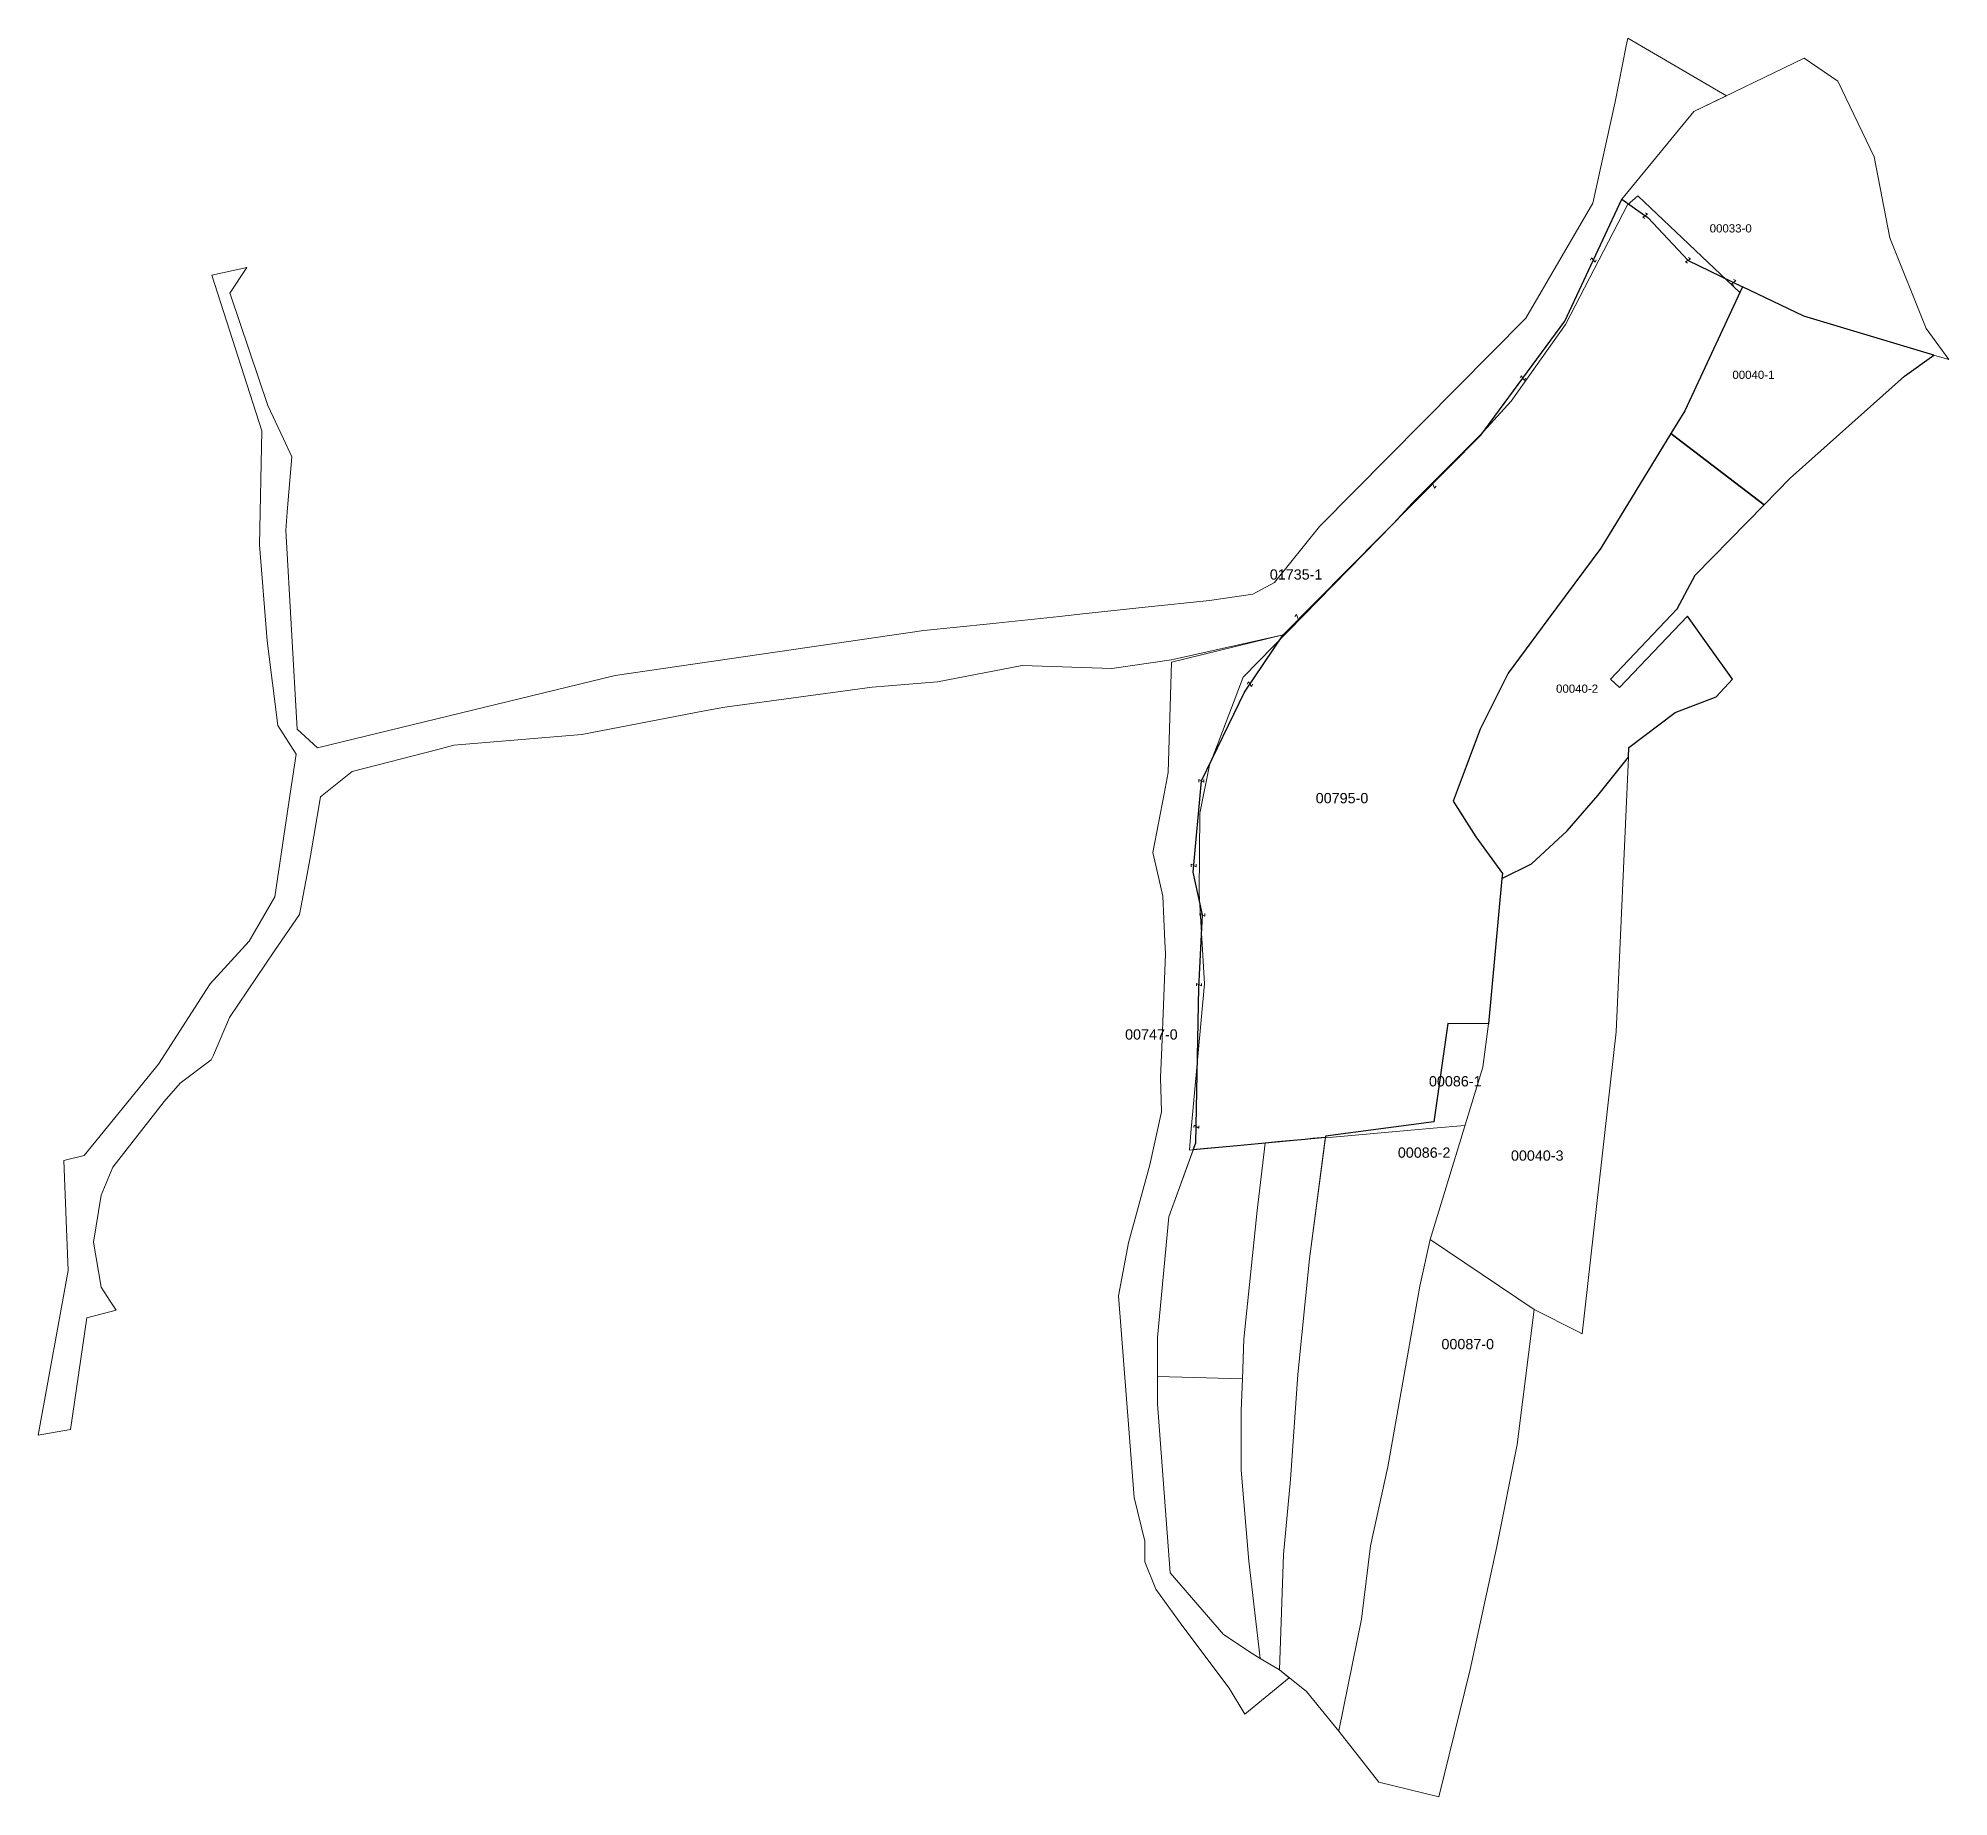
# Model space of a CAD drawing. Header units: metres. Extents: x 7508059 to 7508525, y 4690949 to 4691378.
import ezdxf

# ---------------------------------------------------------------- set-up
doc = ezdxf.new("R2010")
doc.units = ezdxf.units.M
for name, color, linetype, lineweight in [('Nr-Kojshi', 251, 'Continuous', 0), ('parc e bashkuar', 7, 'Continuous', 0), ('parc fqinje', 251, 'Continuous', 0), ('Parc-Kojshi', 251, 'Continuous', 0), ('rregullimi 1', 1, 'Continuous', 0), ('rregullimi pikat', 1, 'Continuous', 0)]:
    doc.layers.add(name, color=color, linetype=linetype, lineweight=lineweight)
doc.layers.add('parc pa prek bashkuar', color=7, linetype='Continuous')
doc.layers.add('symbol 1', color=1, linetype='Continuous', lineweight=0, plot=False)
doc.styles.get("Standard").update_dxf_attribs({"font": 'arial.ttf'})

msp = doc.modelspace()

# ---------------------------------------------------------------- linework, layer by layer
at = {"layer": 'parc fqinje', "lineweight": -3, "flags": 128}
for points in [[(7508521.4, 4691300.77), (7508489.74, 4691310.22), (7508474.8, 4691317.42), (7508460.72, 4691287.2), (7508457.31, 4691281.62), (7508480.03, 4691264.23), (7508486.42, 4691270.74), (7508514.23, 4691295.64)], [(7508458.87, 4691238.92), (7508463.23, 4691247.11), (7508480.03, 4691264.23), (7508457.31, 4691281.62), (7508440.26, 4691253.67), (7508427.35, 4691236.28), (7508417.62, 4691223.23), (7508410.85, 4691209.57), (7508404.22, 4691192.06), (7508409.74, 4691183.34), (7508416.26, 4691174.39), (7508416.15, 4691173.19), (7508423.38, 4691176.79), (7508432.06, 4691184.83), (7508439.53, 4691193.43), (7508446.96, 4691202.74), (7508447.06, 4691205.13), (7508458.39, 4691213.68), (7508468.36, 4691217.5), (7508472.36, 4691221.79), (7508466.84, 4691229.46), (7508461.32, 4691237.14), (7508444.75, 4691219.72), (7508442.58, 4691221.79)]]:
    msp.add_lwpolyline(points, close=True, dxfattribs=at)
at = {"layer": 'parc pa prek bashkuar', "flags": 128}
msp.add_lwpolyline([(7508409.74, 4691183.34), (7508416.26, 4691174.39), (7508416.15, 4691173.19), (7508412.88, 4691137.76), (7508402.93, 4691137.87), (7508399.51, 4691113.94), (7508373.18, 4691110.41), (7508373.14, 4691110.1), (7508370.04, 4691109.82), (7508368.18, 4691109.64), (7508361.5, 4691109.01), (7508358.41, 4691108.71), (7508351.64, 4691108.08), (7508341.73, 4691107.14), (7508340.88, 4691107.09), (7508341.5, 4691108.78), (7508342.28, 4691146.6), (7508343.16, 4691164.36), (7508340.88, 4691174.73), (7508342.9, 4691197), (7508353.43, 4691218.61), (7508362.82, 4691232.6), (7508410.98, 4691281.27), (7508431.5, 4691309.01), (7508445.34, 4691338.76), (7508450.4, 4691335.18), (7508451.73, 4691334.25), (7508461.49, 4691323.83), (7508474.8, 4691317.42), (7508460.72, 4691287.2), (7508457.31, 4691281.62), (7508440.26, 4691253.67), (7508427.35, 4691236.28), (7508417.62, 4691223.23), (7508410.85, 4691209.57), (7508404.22, 4691192.06), (7508409.74, 4691183.34)], dxfattribs=at)
at = {"layer": 'Parc-Kojshi', "flags": 128}
for points in [[(7508221.82, 4691214.03), (7508226.73, 4691214.97), (7508262.69, 4691219.81), (7508278.57, 4691221.15), (7508299.21, 4691225.14), (7508321.07, 4691224.34), (7508335.63, 4691226.47), (7508362.82, 4691232.6), (7508410.98, 4691281.27), (7508431.5, 4691309.01), (7508445.34, 4691338.76), (7508462.93, 4691360.1), (7508470.86, 4691363.94), (7508446.79, 4691377.96), (7508446.42, 4691376.09), (7508443.73, 4691362.43), (7508438.28, 4691337.79), (7508422, 4691309.74), (7508371.71, 4691259.02), (7508360.72, 4691245.37), (7508355.45, 4691242.46), (7508344.85, 4691240.94), (7508329.17, 4691239.29), (7508313.28, 4691237.61), (7508308.32, 4691237.09), (7508291.33, 4691235.3), (7508275.26, 4691233.61), (7508200.05, 4691222.64), (7508127.48, 4691205.04), (7508122.56, 4691209.59), (7508119.73, 4691257.99), (7508120.07, 4691262.53), (7508121.24, 4691275.99), (7508119.19, 4691280.35), (7508115.37, 4691288.5), (7508106.26, 4691315.42), (7508106.12, 4691315.83), (7508110.29, 4691322.09), (7508101.75, 4691320.19), (7508113.95, 4691282.29), (7508113.32, 4691254.5), (7508115.22, 4691231.1), (7508117.83, 4691210.49), (7508122.26, 4691203.54), (7508120.5, 4691191.71), (7508117.09, 4691168.75), (7508110.8, 4691157.91), (7508101.35, 4691147.57), (7508088.75, 4691127.95), (7508070.62, 4691105.71), (7508065.7, 4691104.5), (7508066.35, 4691087.83), (7508066.75, 4691077.72), (7508064.47, 4691065.22), (7508059.42, 4691037.55), (7508067.27, 4691038.96), (7508071.26, 4691066.16), (7508078.46, 4691068.02), (7508076.99, 4691070.25), (7508074.74, 4691073.63), (7508072.87, 4691084.56), (7508074.74, 4691096.03), (7508077.62, 4691102.88), (7508090.16, 4691118.88), (7508094.01, 4691123.36), (7508101.59, 4691128.99), (7508102.11, 4691130.16), (7508106.08, 4691139.34), (7508117.01, 4691155.6), (7508123.14, 4691164.4), (7508125, 4691174.27), (7508125.75, 4691178.76), (7508128.18, 4691193.15), (7508135.91, 4691199.28), (7508156.81, 4691204.68), (7508160.69, 4691205.68), (7508191.94, 4691208.32)], [(7508506.82, 4691349.02), (7508498, 4691367.51), (7508489.82, 4691373.13), (7508462.93, 4691360.1), (7508445.34, 4691338.76), (7508450.4, 4691335.18), (7508451.73, 4691334.25), (7508461.49, 4691323.83), (7508474.8, 4691317.42), (7508489.74, 4691310.22), (7508521.4, 4691300.77), (7508525.04, 4691299.69), (7508519.49, 4691307.2), (7508510.67, 4691329.3)], [(7508334.93, 4691090.79), (7508341.5, 4691108.78), (7508342.28, 4691146.6), (7508343.16, 4691164.36), (7508340.88, 4691174.73), (7508342.9, 4691197), (7508353.43, 4691218.61), (7508362.82, 4691232.6), (7508335.62, 4691225.89), (7508335.3, 4691215.04), (7508334.83, 4691199.06), (7508333.83, 4691193.88), (7508331.06, 4691179.58), (7508332.5, 4691173.24), (7508333.48, 4691168.87), (7508334.01, 4691157.87), (7508334.15, 4691154.87), (7508333.26, 4691132.05), (7508332.94, 4691124.7), (7508333.14, 4691116.32), (7508330.35, 4691103.43), (7508325.13, 4691084.42), (7508322.67, 4691071.54), (7508326.54, 4691022.37), (7508329.09, 4691011.75), (7508329.09, 4691006.73), (7508331.78, 4691000.05), (7508338.14, 4690991.25), (7508349.63, 4690975.9), (7508353.45, 4690969.62), (7508364.32, 4690978.44), (7508361.91, 4690980.35), (7508357.21, 4690983.17), (7508355.27, 4690984.34), (7508348.32, 4690988.98), (7508335.32, 4691003.99), (7508332.16, 4691045.18), (7508332.16, 4691051.84), (7508332.16, 4691061.34)]]:
    msp.add_lwpolyline(points, close=True, dxfattribs=at)
for points in [[(7508416.15, 4691173.19), (7508423.38, 4691176.79), (7508432.06, 4691184.83), (7508439.53, 4691193.43), (7508446.96, 4691202.74), (7508443.96, 4691135.85), (7508435.66, 4691062.25), (7508434.61, 4691062.79), (7508423.96, 4691068.16), (7508398.65, 4691085.26), (7508411.45, 4691127.24), (7508412.88, 4691137.76), (7508416.15, 4691173.19)], [(7508402.93, 4691137.87), (7508412.88, 4691137.76), (7508411.45, 4691127.24), (7508398.65, 4691085.26), (7508396.13, 4691073.88), (7508388.37, 4691029.88), (7508384.11, 4691010.62), (7508381.89, 4690992.71), (7508376.37, 4690965.56), (7508376.35, 4690965.45), (7508368.55, 4690975.08), (7508361.91, 4690980.35), (7508362.94, 4691008.5), (7508364.62, 4691026.8), (7508366.37, 4691052.33), (7508369.22, 4691080.53), (7508373.18, 4691110.41), (7508399.51, 4691113.94), (7508402.93, 4691137.87)], [(7508407.13, 4691113.06), (7508399.38, 4691112.37), (7508373.12, 4691109.99)], [(7508358.41, 4691108.71), (7508356.51, 4691092.3), (7508353.23, 4691060.99), (7508352.89, 4691051.32), (7508332.16, 4691051.84), (7508332.16, 4691061.34), (7508334.93, 4691090.79), (7508340.88, 4691107.09), (7508351.64, 4691108.08), (7508358.41, 4691108.71)], [(7508357.21, 4690983.17), (7508354.42, 4691006.83), (7508352.56, 4691029.07), (7508352.59, 4691043.54), (7508352.89, 4691051.32), (7508353.23, 4691060.99), (7508356.51, 4691092.3), (7508358.41, 4691108.71), (7508373.14, 4691110.1), (7508369.22, 4691080.53), (7508366.37, 4691052.33), (7508364.62, 4691026.8), (7508362.94, 4691008.5), (7508361.91, 4690980.35), (7508357.21, 4690983.17)], [(7508325.13, 4691084.42), (7508330.35, 4691103.43)], [(7508398.65, 4691085.26), (7508423.96, 4691068.16), (7508419.84, 4691035.29), (7508414.88, 4691010.46), (7508408.39, 4690980.49), (7508400.79, 4690949.46), (7508386.15, 4690953.01), (7508376.35, 4690965.45), (7508376.37, 4690965.56), (7508381.89, 4690992.71), (7508384.11, 4691010.62), (7508388.37, 4691029.88), (7508396.13, 4691073.88), (7508398.65, 4691085.26)]]:
    msp.add_lwpolyline(points, dxfattribs=at)
at = {"layer": 'Parc-Kojshi'}
for points in [[(7508332.5, 4691173.24), (7508331.06, 4691179.58)], [(7508333.48, 4691168.87), (7508332.5, 4691173.24)], [(7508334.01, 4691157.87), (7508333.48, 4691168.87)], [(7508333.26, 4691132.05), (7508334.15, 4691154.87)], [(7508334.15, 4691154.87), (7508334.01, 4691157.87)], [(7508332.94, 4691124.7), (7508333.26, 4691132.05)], [(7508333.14, 4691116.32), (7508332.94, 4691124.7)], [(7508330.35, 4691103.43), (7508333.14, 4691116.32)], [(7508322.67, 4691071.54), (7508325.13, 4691084.42)], [(7508326.54, 4691022.37), (7508322.67, 4691071.54)], [(7508329.09, 4691011.75), (7508326.54, 4691022.37)], [(7508329.09, 4691006.73), (7508329.09, 4691011.75)], [(7508331.78, 4691000.05), (7508329.09, 4691006.73)]]:
    msp.add_lwpolyline(points, dxfattribs=at)
at = {"layer": 'rregullimi 1', "flags": 128}
msp.add_lwpolyline([(7508339.96, 4691107), (7508340.29, 4691111.23), (7508343.68, 4691147.58), (7508342.37, 4691169.53), (7508342.5, 4691189.09), (7508344.88, 4691200.85), (7508346.7, 4691205.64), (7508353.11, 4691222.3), (7508389.73, 4691259.74), (7508394.38, 4691264.77), (7508410.78, 4691281.18), (7508418.36, 4691289.55), (7508431.66, 4691308.17), (7508446.77, 4691337.35), (7508449.25, 4691339.55)], dxfattribs=at)
at = {"layer": 'rregullimi pikat', "flags": 128}
msp.add_lwpolyline([(7508340.88, 4691107.09), (7508339.96, 4691107), (7508340.29, 4691111.23), (7508343.68, 4691147.58), (7508342.37, 4691169.53), (7508342.5, 4691189.09), (7508344.88, 4691200.85), (7508346.7, 4691205.64), (7508353.11, 4691222.3), (7508389.73, 4691259.74), (7508394.38, 4691264.77), (7508410.78, 4691281.18), (7508418.36, 4691289.55), (7508431.66, 4691308.17), (7508446.77, 4691337.35), (7508449.25, 4691339.55), (7508474.13, 4691315.98)], dxfattribs=at)
at = {"layer": 'symbol 1', "flags": 128}
for points in [[(7508451.15, 4691335.39), (7508451.65, 4691335.05), (7508450.47, 4691334.38), (7508450.97, 4691334.04)], [(7508439.09, 4691323.94), (7508438.84, 4691323.39), (7508437.98, 4691324.43), (7508437.73, 4691323.88)], [(7508461.58, 4691324.5), (7508462.08, 4691324.17), (7508460.9, 4691323.49), (7508461.4, 4691323.16)], [(7508472.55, 4691319.15), (7508473.11, 4691318.93), (7508472.09, 4691318.03), (7508472.65, 4691317.8)], [(7508421.9, 4691295.11), (7508421.6, 4691294.59), (7508420.85, 4691295.73), (7508420.55, 4691295.21)], [(7508400.09, 4691268.77), (7508399.69, 4691268.32), (7508399.18, 4691269.58), (7508398.78, 4691269.13)], [(7508366.99, 4691236.71), (7508366.59, 4691236.26), (7508366.09, 4691237.52), (7508365.69, 4691237.07)], [(7508355.42, 4691220.54), (7508355.14, 4691220), (7508354.34, 4691221.1), (7508354.06, 4691220.57)], [(7508342.3, 4691196.7), (7508342.29, 4691197.3), (7508343.51, 4691196.71), (7508343.51, 4691197.31)], [(7508340.43, 4691176.07), (7508340.42, 4691176.67), (7508341.64, 4691176.08), (7508341.64, 4691176.68)], [(7508342.56, 4691164.06), (7508342.55, 4691164.66), (7508343.77, 4691164.07), (7508343.77, 4691164.67)], [(7508341.71, 4691147.05), (7508341.71, 4691147.65), (7508342.93, 4691147.06), (7508342.92, 4691147.66)]]:
    msp.add_lwpolyline(points, dxfattribs=at)
at = {"layer": 'symbol 1', "elevation": 665.3, "flags": 128}
msp.add_lwpolyline([(7508341.04, 4691112.5), (7508341.1, 4691113.09), (7508342.25, 4691112.38), (7508342.31, 4691112.98)], dxfattribs=at)

# ---------------------------------------------------------------- texts
at = {"layer": 'Nr-Kojshi'}
for s, height, p in [('00033-0', 2, (7508466.76, 4691330.63)), ('00040-1', 2, (7508472.3, 4691294.94)), ('01735-1 ', 2.5, (7508359.57, 4691246.04)), ('00040-2', 2, (7508429.32, 4691218.47)), ('00747-0', 2.5, (7508324.3, 4691133.96)), ('00086-1', 2.5, (7508398.35, 4691122.55)), ('00086-2', 2.5, (7508390.77, 4691105.17)), ('00040-3', 2.5, (7508418.33, 4691104.45)), ('00087-0', 2.5, (7508401.4, 4691058.51))]:
    msp.add_text(s, height=height, dxfattribs=at).set_placement(p)
at = {"layer": 'parc e bashkuar'}
msp.add_text('00795-0', height=2.5, dxfattribs=at).set_placement((7508370.76, 4691191.55))

doc.saveas('drawing.dxf')
